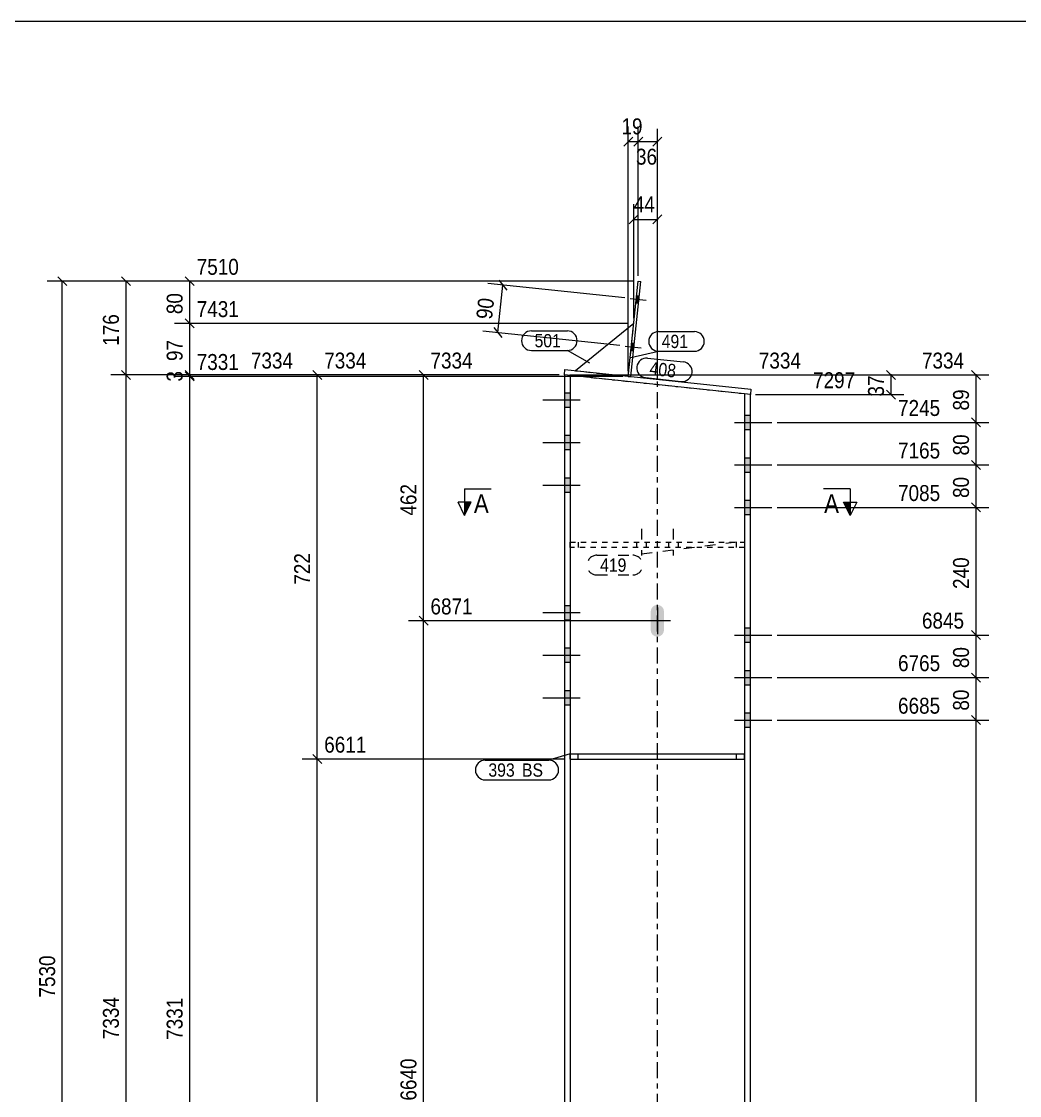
# Model space of a CAD drawing. Header units: millimetres. Extents: x 2 to 579, y 1 to 405.
# Drawn here: x 145.7 to 333.6, y 203 to 405 of the extents above; entities that cross this region are included whole.
import ezdxf

# ---------------------------------------------------------------- set-up
doc = ezdxf.new("R2010")
doc.units = ezdxf.units.MM
for name, pattern in [('XKITLINE00', [0]), ('XKITLINE01', [4, 1, -1, 1, -1]), ('XKITLINE02', [4, 2, -2]), ('XKITLINE03', [6, 3, -1, 1, -1])]:
    doc.linetypes.add(name, pattern=pattern)
for name, color, linetype, lineweight in [('Bolt', 3, 'Continuous', 0), ('Dimensions', 7, 'Continuous', 0), ('DrawingSheet', 5, 'Continuous', 0), ('Part', 2, 'Continuous', 0), ('PartMark', 7, 'Continuous', 0), ('Section', 6, 'Continuous', 0)]:
    doc.layers.add(name, color=color, linetype=linetype, lineweight=lineweight)
doc.styles.add('ARIAL', font='ARIAL.TTF')

# ---------------------------------------------------------------- blocks, each defined once
blk = doc.blocks.new('*A2')
at = {"layer": 'Bolt'}
for points in [[(265.88, 289.37), (265.4, 289.27), (264.92, 289.37), (264.52, 289.64), (264.25, 290.04), (264.15, 290.52), (264.15, 294.02), (264.25, 294.5), (264.52, 294.91), (264.92, 295.18), (265.4, 295.27), (265.88, 295.18), (266.28, 294.91), (266.55, 294.5), (266.65, 294.02), (266.65, 290.52), (266.55, 290.04), (266.28, 289.64)], [(265.88, 117.77), (265.4, 117.67), (264.92, 117.77), (264.52, 118.04), (264.25, 118.45), (264.15, 118.92), (264.15, 122.42), (264.25, 122.9), (264.52, 123.31), (264.92, 123.58), (265.4, 123.67), (265.88, 123.58), (266.28, 123.31), (266.55, 122.9), (266.65, 122.42), (266.65, 118.92), (266.55, 118.45), (266.28, 118.04)]]:
    blk.add_hatch(color=3, dxfattribs=at).paths.add_polyline_path(points, flags=17)
at = {"layer": 'Bolt', "color": 3, "linetype": 'XKITLINE00', "lineweight": 0}
for p, q in [((265.4, 294.77), (265.4, 289.77)), ((267.9, 292.27), (262.9, 292.27)), ((265.4, 123.17), (265.4, 118.17)), ((267.9, 120.67), (262.9, 120.67))]:
    blk.add_line(p, q, dxfattribs=at)
blk = doc.blocks.new('*A3')
at = {"layer": 'Bolt'}
for points in [[(282.9, 328.25), (281.8, 328.25), (281.8, 330.95), (282.9, 330.95)], [(282.9, 328.25), (281.8, 328.25), (281.8, 330.95), (282.9, 330.95)], [(282.9, 320.25), (281.8, 320.25), (281.8, 322.95), (282.9, 322.95)], [(282.9, 320.25), (281.8, 320.25), (281.8, 322.95), (282.9, 322.95)], [(282.9, 312.25), (281.8, 312.25), (281.8, 314.95), (282.9, 314.95)], [(282.9, 312.25), (281.8, 312.25), (281.8, 314.95), (282.9, 314.95)], [(282.9, 288.25), (281.8, 288.25), (281.8, 290.95), (282.9, 290.95)], [(282.9, 288.25), (281.8, 288.25), (281.8, 290.95), (282.9, 290.95)], [(282.9, 280.25), (281.8, 280.25), (281.8, 282.95), (282.9, 282.95)], [(282.9, 280.25), (281.8, 280.25), (281.8, 282.95), (282.9, 282.95)], [(282.9, 272.25), (281.8, 272.25), (281.8, 274.95), (282.9, 274.95)], [(282.9, 272.25), (281.8, 272.25), (281.8, 274.95), (282.9, 274.95)]]:
    blk.add_hatch(color=3, dxfattribs=at).paths.add_polyline_path(points, flags=17)
at = {"layer": 'Bolt', "color": 3, "linetype": 'XKITLINE00', "lineweight": 0}
for p, q in [((279.95, 329.6), (286.95, 329.6)), ((279.95, 329.6), (286.95, 329.6)), ((281.8, 330.95), (282.9, 330.95)), ((281.8, 330.95), (282.9, 330.95)), ((281.8, 328.25), (282.9, 328.25)), ((281.8, 328.25), (282.9, 328.25)), ((279.95, 321.6), (286.95, 321.6)), ((279.95, 321.6), (286.95, 321.6)), ((281.8, 322.95), (282.9, 322.95)), ((281.8, 322.95), (282.9, 322.95)), ((281.8, 320.25), (282.9, 320.25)), ((281.8, 320.25), (282.9, 320.25)), ((279.95, 313.6), (286.95, 313.6)), ((279.95, 313.6), (286.95, 313.6)), ((281.8, 314.95), (282.9, 314.95)), ((281.8, 314.95), (282.9, 314.95)), ((281.8, 312.25), (282.9, 312.25)), ((281.8, 312.25), (282.9, 312.25)), ((281.8, 290.95), (282.9, 290.95)), ((281.8, 290.95), (282.9, 290.95)), ((279.95, 289.6), (286.95, 289.6)), ((279.95, 289.6), (286.95, 289.6)), ((281.8, 288.25), (282.9, 288.25)), ((281.8, 288.25), (282.9, 288.25)), ((281.8, 282.95), (282.9, 282.95)), ((281.8, 282.95), (282.9, 282.95)), ((279.95, 281.6), (286.95, 281.6)), ((279.95, 281.6), (286.95, 281.6)), ((281.8, 280.25), (282.9, 280.25)), ((281.8, 280.25), (282.9, 280.25)), ((281.8, 274.95), (282.9, 274.95)), ((281.8, 274.95), (282.9, 274.95)), ((279.95, 273.6), (286.95, 273.6)), ((279.95, 273.6), (286.95, 273.6)), ((281.8, 272.25), (282.9, 272.25)), ((281.8, 272.25), (282.9, 272.25))]:
    blk.add_line(p, q, dxfattribs=at)
blk = doc.blocks.new('*A4')
at = {"layer": 'Bolt'}
for points in [[(249, 332.4), (247.9, 332.4), (247.9, 335.1), (249, 335.1)], [(249, 332.4), (247.9, 332.4), (247.9, 335.1), (249, 335.1)], [(249, 324.4), (247.9, 324.4), (247.9, 327.1), (249, 327.1)], [(249, 324.4), (247.9, 324.4), (247.9, 327.1), (249, 327.1)], [(249, 316.4), (247.9, 316.4), (247.9, 319.1), (249, 319.1)], [(249, 316.4), (247.9, 316.4), (247.9, 319.1), (249, 319.1)], [(249, 292.4), (247.9, 292.4), (247.9, 295.1), (249, 295.1)], [(249, 292.4), (247.9, 292.4), (247.9, 295.1), (249, 295.1)], [(249, 284.4), (247.9, 284.4), (247.9, 287.1), (249, 287.1)], [(249, 284.4), (247.9, 284.4), (247.9, 287.1), (249, 287.1)], [(249, 276.4), (247.9, 276.4), (247.9, 279.1), (249, 279.1)], [(249, 276.4), (247.9, 276.4), (247.9, 279.1), (249, 279.1)]]:
    blk.add_hatch(color=3, dxfattribs=at).paths.add_polyline_path(points, flags=17)
at = {"layer": 'Bolt', "color": 3, "linetype": 'XKITLINE00', "lineweight": 0}
for p, q in [((250.85, 333.75), (243.85, 333.75)), ((250.85, 333.75), (243.85, 333.75)), ((249, 335.1), (247.9, 335.1)), ((249, 335.1), (247.9, 335.1)), ((249, 332.4), (247.9, 332.4)), ((249, 332.4), (247.9, 332.4)), ((250.85, 325.75), (243.85, 325.75)), ((250.85, 325.75), (243.85, 325.75)), ((249, 327.1), (247.9, 327.1)), ((249, 327.1), (247.9, 327.1)), ((249, 324.4), (247.9, 324.4)), ((249, 324.4), (247.9, 324.4)), ((250.85, 317.75), (243.85, 317.75)), ((250.85, 317.75), (243.85, 317.75)), ((249, 319.1), (247.9, 319.1)), ((249, 319.1), (247.9, 319.1)), ((249, 316.4), (247.9, 316.4)), ((249, 316.4), (247.9, 316.4)), ((249, 295.1), (247.9, 295.1)), ((249, 295.1), (247.9, 295.1)), ((250.85, 293.75), (243.85, 293.75)), ((250.85, 293.75), (243.85, 293.75)), ((249, 292.4), (247.9, 292.4)), ((249, 292.4), (247.9, 292.4)), ((249, 287.1), (247.9, 287.1)), ((249, 287.1), (247.9, 287.1)), ((250.85, 285.75), (243.85, 285.75)), ((250.85, 285.75), (243.85, 285.75)), ((249, 284.4), (247.9, 284.4)), ((249, 284.4), (247.9, 284.4)), ((249, 279.1), (247.9, 279.1)), ((249, 279.1), (247.9, 279.1)), ((250.85, 277.75), (243.85, 277.75)), ((250.85, 277.75), (243.85, 277.75)), ((249, 276.4), (247.9, 276.4)), ((249, 276.4), (247.9, 276.4))]:
    blk.add_line(p, q, dxfattribs=at)
blk = doc.blocks.new('*A6')
at = {"layer": 'Bolt'}
for points in [[(261.53, 353.47), (262.02, 353.42), (261.88, 352.02), (261.38, 352.08)], [(261.53, 353.47), (262.02, 353.42), (261.88, 352.02), (261.38, 352.08)], [(260.58, 344.52), (261.08, 344.47), (260.93, 343.07), (260.44, 343.13)], [(260.58, 344.52), (261.08, 344.47), (260.93, 343.07), (260.44, 343.13)]]:
    blk.add_hatch(color=3, dxfattribs=at).paths.add_polyline_path(points, flags=17)
at = {"layer": 'Bolt', "color": 3, "linetype": 'XKITLINE00', "lineweight": 0}
for p, q in [((260.3, 352.9), (263.28, 352.58)), ((260.3, 352.9), (263.28, 352.58)), ((261.38, 352.08), (261.88, 352.02)), ((261.38, 352.08), (261.88, 352.02)), ((261.53, 353.47), (262.02, 353.42)), ((261.53, 353.47), (262.02, 353.42)), ((259.36, 343.94), (262.34, 343.63)), ((259.36, 343.94), (262.34, 343.63)), ((260.58, 344.52), (261.08, 344.47)), ((260.58, 344.52), (261.08, 344.47)), ((260.44, 343.13), (260.93, 343.07)), ((260.44, 343.13), (260.93, 343.07))]:
    blk.add_line(p, q, dxfattribs=at)
blk = doc.blocks.new('*A7')
at = {"layer": 'Bolt', "color": 3, "linetype": 'XKITLINE02', "lineweight": 0}
for p, q in [((262.4, 309.57), (262.4, 304.57)), ((262.4, 309.57), (262.4, 304.57)), ((268.4, 309.57), (268.4, 304.57)), ((268.4, 309.57), (268.4, 304.57)), ((261.5, 307.07), (261.5, 306.07)), ((261.5, 307.07), (261.5, 306.07)), ((263.3, 307.07), (263.3, 306.07)), ((263.3, 307.07), (263.3, 306.07)), ((267.5, 307.07), (267.5, 306.07)), ((267.5, 307.07), (267.5, 306.07)), ((269.3, 307.07), (269.3, 306.07)), ((269.3, 307.07), (269.3, 306.07))]:
    blk.add_line(p, q, dxfattribs=at)
blk = doc.blocks.new('*A8')
at = {"layer": 'Part', "color": 7, "linetype": 'XKITLINE03', "lineweight": 0}
blk.add_line((265.4, 194.27), (265.4, 346.67), dxfattribs=at)
at = {"layer": 'Part', "color": 2, "linetype": 'XKITLINE00', "lineweight": 0}
for p, q in [((249, 338.4), (247.9, 338.52)), ((247.9, 338.52), (247.9, 194.27)), ((249, 338.4), (249, 194.27)), ((281.8, 334.94), (281.8, 194.27)), ((282.9, 334.82), (281.8, 334.94)), ((282.9, 194.27), (282.9, 334.82))]:
    blk.add_line(p, q, dxfattribs=at)
at = {"layer": 'Part', "color": 7, "linetype": 'XKITLINE01', "lineweight": 0}
blk.add_line((281.8, 334.94), (249, 338.4), dxfattribs=at)
blk = doc.blocks.new('*A10')
at = {"layer": 'Part', "color": 2, "linetype": 'XKITLINE00', "lineweight": 0}
for p, q in [((259.92, 338.25), (261.81, 356.15)), ((260.42, 338.2), (262.31, 356.1)), ((261.81, 356.15), (262.31, 356.1))]:
    blk.add_line(p, q, dxfattribs=at)
at = {"layer": 'Part', "color": 7, "linetype": 'XKITLINE01', "lineweight": 0}
blk.add_line((259.92, 338.25), (260.42, 338.2), dxfattribs=at)
blk = doc.blocks.new('*A11')
at = {"layer": 'Part', "color": 2, "linetype": 'XKITLINE00', "lineweight": 0}
blk.add_line((260.97, 348.2), (249.98, 339.3), dxfattribs=at)
at = {"layer": 'Part', "color": 7, "linetype": 'XKITLINE01', "lineweight": 0}
for p, q in [((259.92, 338.25), (260.97, 348.2)), ((249.98, 339.3), (259.92, 338.25))]:
    blk.add_line(p, q, dxfattribs=at)
blk = doc.blocks.new('*A12')
at = {"layer": 'Part', "color": 2, "linetype": 'XKITLINE00', "lineweight": 0}
for p, q in [((247.9, 338.52), (248, 339.51)), ((248, 339.51), (283, 335.82)), ((282.9, 334.82), (247.9, 338.52)), ((283, 335.82), (282.9, 334.82))]:
    blk.add_line(p, q, dxfattribs=at)
blk = doc.blocks.new('*A13')
at = {"layer": 'Part', "color": 7, "linetype": 'XKITLINE01', "lineweight": 0}
for p, q in [((249, 267.27), (281.8, 267.27)), ((249, 266.27), (249, 267.27)), ((250.5, 266.27), (250.5, 267.27)), ((280.3, 266.27), (280.3, 267.27)), ((281.8, 266.27), (281.8, 267.27)), ((249, 266.27), (281.8, 266.27))]:
    blk.add_line(p, q, dxfattribs=at)
blk = doc.blocks.new('*A14')
at = {"layer": 'Part', "color": 2, "linetype": 'XKITLINE00', "lineweight": 0}
for p, q in [((249, 267.27), (281.8, 267.27)), ((249, 266.27), (281.8, 266.27))]:
    blk.add_line(p, q, dxfattribs=at)
at = {"layer": 'Part', "color": 7, "linetype": 'XKITLINE01', "lineweight": 0}
for p, q in [((249, 266.27), (249, 267.27)), ((250.5, 266.27), (250.5, 267.27)), ((280.3, 266.27), (280.3, 267.27)), ((281.8, 267.27), (281.8, 266.27))]:
    blk.add_line(p, q, dxfattribs=at)
blk = doc.blocks.new('*A15')
at = {"layer": 'Part', "color": 7, "linetype": 'XKITLINE01', "lineweight": 0}
for p, q in [((249, 307.07), (281.8, 307.07)), ((249, 306.07), (249, 307.07)), ((281.8, 306.07), (249, 306.07)), ((250.5, 307.07), (250.5, 306.07)), ((280.3, 306.07), (280.3, 307.07)), ((281.8, 307.07), (281.8, 306.07))]:
    blk.add_line(p, q, dxfattribs=at)
blk = doc.blocks.new('*A33')
at = {"layer": 'DrawingSheet', "color": 5, "linetype": 'XKITLINE00', "lineweight": 0}
blk.add_line((579, 405), (5, 405), dxfattribs=at)
blk = doc.blocks.new('*A41')
at = {"layer": 'Dimensions', "color": 7, "linetype": 'XKITLINE00', "lineweight": 0}
for p, q in [((260.81, 356.15), (150.55, 356.15)), ((152.55, 357), (154.25, 355.31)), ((153.4, 95.55), (153.4, 356.15))]:
    blk.add_line(p, q, dxfattribs=at)
at = {"layer": 'Dimensions', "color": 3}
blk.add_point((153.4, 356.15), dxfattribs=at)
at = {"layer": 'Dimensions', "color": 3, "style": 'ARIAL', "width": 0.85}
blk.add_text('7530', height=3, rotation=90.0002, dxfattribs=at).set_placement((152.05, 221.4))
blk = doc.blocks.new('*A43')
at = {"layer": 'Dimensions', "color": 7, "linetype": 'XKITLINE00', "lineweight": 0}
for p, q in [((246.9, 338.52), (162.55, 338.52)), ((164.55, 339.37), (166.25, 337.67)), ((165.4, 97.55), (165.4, 338.52))]:
    blk.add_line(p, q, dxfattribs=at)
at = {"layer": 'Dimensions', "color": 3}
blk.add_point((165.4, 338.52), dxfattribs=at)
at = {"layer": 'Dimensions', "color": 3, "style": 'ARIAL', "width": 0.85}
blk.add_text('7334', height=3, rotation=90.0002, dxfattribs=at).set_placement((164.05, 213.58))
blk = doc.blocks.new('*A44')
at = {"layer": 'Dimensions', "color": 7, "linetype": 'XKITLINE00', "lineweight": 0}
for p, q in [((260.81, 356.15), (162.55, 356.15)), ((164.55, 357), (166.25, 355.31)), ((165.4, 338.52), (165.4, 356.15)), ((246.9, 338.52), (162.55, 338.52)), ((164.55, 339.37), (166.25, 337.67))]:
    blk.add_line(p, q, dxfattribs=at)
at = {"layer": 'Dimensions', "color": 3}
for p in [(165.4, 356.15), (165.4, 338.52)]:
    blk.add_point(p, dxfattribs=at)
at = {"layer": 'Dimensions', "color": 3, "style": 'ARIAL', "width": 0.85}
blk.add_text('176', height=3, rotation=90.0002, dxfattribs=at).set_placement((164.05, 344))
blk = doc.blocks.new('*A45')
at = {"layer": 'Dimensions', "color": 7, "linetype": 'XKITLINE00', "lineweight": 0}
for p, q in [((258.92, 338.25), (174.55, 338.25)), ((176.55, 339.1), (178.25, 337.41)), ((177.4, 97.55), (177.4, 338.25))]:
    blk.add_line(p, q, dxfattribs=at)
at = {"layer": 'Dimensions', "color": 3}
blk.add_point((177.4, 338.25), dxfattribs=at)
at = {"layer": 'Dimensions', "color": 3, "style": 'ARIAL', "width": 0.85}
blk.add_text('7331', height=3, dxfattribs=at).set_placement((178.7, 339.45))
blk.add_text('7331', height=3, rotation=90.0002, dxfattribs=at).set_placement((176.05, 213.45))
blk = doc.blocks.new('*A46')
at = {"layer": 'Dimensions', "color": 7, "linetype": 'XKITLINE00', "lineweight": 0}
for p, q in [((246.9, 338.52), (174.55, 338.52)), ((258.92, 338.25), (174.55, 338.25)), ((176.55, 339.37), (178.25, 337.67)), ((176.55, 339.1), (178.25, 337.41)), ((177.4, 338.25), (177.4, 338.52))]:
    blk.add_line(p, q, dxfattribs=at)
at = {"layer": 'Dimensions', "color": 3}
for p in [(177.4, 338.52), (177.4, 338.25)]:
    blk.add_point(p, dxfattribs=at)
at = {"layer": 'Dimensions', "color": 3, "style": 'ARIAL', "width": 0.85}
blk.add_text('7334', height=3, dxfattribs=at).set_placement((188.9, 339.72))
blk.add_text('3', height=3, rotation=90.0002, dxfattribs=at).set_placement((176.05, 337.27))
blk = doc.blocks.new('*A47')
at = {"layer": 'Dimensions', "color": 7, "linetype": 'XKITLINE00', "lineweight": 0}
for p, q in [((259.97, 348.2), (174.55, 348.2)), ((176.55, 349.05), (178.25, 347.35)), ((177.4, 338.52), (177.4, 348.2)), ((246.9, 338.52), (174.55, 338.52)), ((176.55, 339.37), (178.25, 337.67))]:
    blk.add_line(p, q, dxfattribs=at)
at = {"layer": 'Dimensions', "color": 3}
for p in [(177.4, 348.2), (177.4, 338.52)]:
    blk.add_point(p, dxfattribs=at)
at = {"layer": 'Dimensions', "color": 3, "style": 'ARIAL', "width": 0.85}
blk.add_text('7431', height=3, dxfattribs=at).set_placement((178.7, 349.4))
blk.add_text('97', height=3, rotation=90.0002, dxfattribs=at).set_placement((176.05, 341.13))
blk = doc.blocks.new('*A48')
at = {"layer": 'Dimensions', "color": 7, "linetype": 'XKITLINE00', "lineweight": 0}
for p, q in [((260.81, 356.15), (174.55, 356.15)), ((176.55, 357), (178.25, 355.31)), ((177.4, 348.2), (177.4, 356.15)), ((259.97, 348.2), (174.55, 348.2)), ((176.55, 349.05), (178.25, 347.35))]:
    blk.add_line(p, q, dxfattribs=at)
at = {"layer": 'Dimensions', "color": 3}
for p in [(177.4, 356.15), (177.4, 348.2)]:
    blk.add_point(p, dxfattribs=at)
at = {"layer": 'Dimensions', "color": 3, "style": 'ARIAL', "width": 0.85}
blk.add_text('7510', height=3, dxfattribs=at).set_placement((178.7, 357.35))
blk.add_text('80', height=3, rotation=90.0002, dxfattribs=at).set_placement((176.05, 349.95))
blk = doc.blocks.new('*A49')
at = {"layer": 'Dimensions', "color": 7, "linetype": 'XKITLINE00', "lineweight": 0}
for p, q in [((200.55, 267.12), (202.25, 265.43)), ((248, 266.27), (198.55, 266.27)), ((201.4, 97.55), (201.4, 266.27)), ((246.9, 97.55), (198.55, 97.55)), ((200.55, 98.4), (202.25, 96.7))]:
    blk.add_line(p, q, dxfattribs=at)
at = {"layer": 'Dimensions', "color": 3}
for p in [(201.4, 266.27), (201.4, 97.55)]:
    blk.add_point(p, dxfattribs=at)
at = {"layer": 'Dimensions', "color": 3, "style": 'ARIAL', "width": 0.85}
blk.add_text('6611', height=3, dxfattribs=at).set_placement((202.7, 267.47))
blk.add_text('6611', height=3, rotation=90.0002, dxfattribs=at).set_placement((200.05, 177.46))
blk = doc.blocks.new('*A50')
at = {"layer": 'Dimensions', "color": 7, "linetype": 'XKITLINE00', "lineweight": 0}
for p, q in [((246.9, 338.52), (198.55, 338.52)), ((200.55, 339.37), (202.25, 337.67)), ((201.4, 266.27), (201.4, 338.52)), ((200.55, 267.12), (202.25, 265.43)), ((248, 266.27), (198.55, 266.27))]:
    blk.add_line(p, q, dxfattribs=at)
at = {"layer": 'Dimensions', "color": 3}
for p in [(201.4, 338.52), (201.4, 266.27)]:
    blk.add_point(p, dxfattribs=at)
at = {"layer": 'Dimensions', "color": 3, "style": 'ARIAL', "width": 0.85}
blk.add_text('7334', height=3, dxfattribs=at).set_placement((202.7, 339.72))
blk.add_text('722', height=3, rotation=90.0002, dxfattribs=at).set_placement((200.05, 299.06))
blk = doc.blocks.new('*A52')
at = {"layer": 'Dimensions', "color": 7, "linetype": 'XKITLINE00', "lineweight": 0}
for p, q in [((220.55, 293.12), (222.25, 291.42)), ((264.4, 292.27), (218.55, 292.27)), ((221.4, 120.67), (221.4, 292.27)), ((220.55, 121.52), (222.25, 119.83)), ((264.4, 120.67), (218.55, 120.67))]:
    blk.add_line(p, q, dxfattribs=at)
at = {"layer": 'Dimensions', "color": 3}
for p in [(221.4, 292.27), (221.4, 120.67)]:
    blk.add_point(p, dxfattribs=at)
at = {"layer": 'Dimensions', "color": 3, "style": 'ARIAL', "width": 0.85}
blk.add_text('6871', height=3, dxfattribs=at).set_placement((222.7, 293.47))
blk.add_text('6640', height=3, rotation=90.0002, dxfattribs=at).set_placement((220.05, 202.02))
blk = doc.blocks.new('*A53')
at = {"layer": 'Dimensions', "color": 7, "linetype": 'XKITLINE00', "lineweight": 0}
for p, q in [((246.9, 338.52), (218.55, 338.52)), ((220.55, 339.37), (222.25, 337.67)), ((221.4, 292.27), (221.4, 338.52)), ((220.55, 293.12), (222.25, 291.42)), ((264.4, 292.27), (218.55, 292.27))]:
    blk.add_line(p, q, dxfattribs=at)
at = {"layer": 'Dimensions', "color": 3}
for p in [(221.4, 338.52), (221.4, 292.27)]:
    blk.add_point(p, dxfattribs=at)
at = {"layer": 'Dimensions', "color": 3, "style": 'ARIAL', "width": 0.85}
blk.add_text('7334', height=3, dxfattribs=at).set_placement((222.7, 339.72))
blk.add_text('462', height=3, rotation=90.0002, dxfattribs=at).set_placement((220.05, 312.06))
blk = doc.blocks.new('*A54')
at = {"layer": 'Dimensions', "color": 7, "linetype": 'XKITLINE00', "lineweight": 0}
for p, q in [((287.95, 273.6), (327.8, 273.6)), ((324.55, 274.45), (326.25, 272.75)), ((325.4, 97.55), (325.4, 273.6)), ((325.4, 104.77), (325.4, 97.55)), ((324.9, 100.05), (325.4, 97.55)), ((325.9, 100.05), (325.4, 97.55)), ((283.9, 97.55), (327.8, 97.55)), ((283.9, 97.55), (327.8, 97.55)), ((324.55, 98.4), (326.25, 96.7))]:
    blk.add_line(p, q, dxfattribs=at)
at = {"layer": 'Dimensions', "color": 3}
for p in [(325.4, 273.6), (325.4, 97.55)]:
    blk.add_point(p, dxfattribs=at)
at = {"layer": 'Dimensions', "color": 7}
blk.add_point((325.4, 97.55), dxfattribs=at)
at = {"layer": 'Dimensions', "color": 3, "style": 'ARIAL', "width": 0.85}
blk.add_text('6685', height=3, dxfattribs=at).set_placement((310.7, 274.8))
for s, p in [('6685', (324.05, 181.12)), ('RD', (324.2, 98.99))]:
    blk.add_text(s, height=3, rotation=90.0002, dxfattribs=at).set_placement(p)
blk = doc.blocks.new('*A55')
at = {"layer": 'Dimensions', "color": 7, "linetype": 'XKITLINE00', "lineweight": 0}
for p, q in [((287.95, 281.6), (327.8, 281.6)), ((324.55, 282.45), (326.25, 280.75)), ((325.4, 273.6), (325.4, 281.6)), ((287.95, 273.6), (327.8, 273.6)), ((324.55, 274.45), (326.25, 272.75))]:
    blk.add_line(p, q, dxfattribs=at)
at = {"layer": 'Dimensions', "color": 3}
for p in [(325.4, 281.6), (325.4, 273.6)]:
    blk.add_point(p, dxfattribs=at)
at = {"layer": 'Dimensions', "color": 3, "style": 'ARIAL', "width": 0.85}
blk.add_text('6765', height=3, dxfattribs=at).set_placement((310.7, 282.8))
blk.add_text('80', height=3, rotation=90.0002, dxfattribs=at).set_placement((324.05, 275.37))
blk = doc.blocks.new('*A56')
at = {"layer": 'Dimensions', "color": 7, "linetype": 'XKITLINE00', "lineweight": 0}
for p, q in [((287.95, 289.6), (327.8, 289.6)), ((324.55, 290.45), (326.25, 288.75)), ((325.4, 281.6), (325.4, 289.6)), ((287.95, 281.6), (327.8, 281.6)), ((324.55, 282.45), (326.25, 280.75))]:
    blk.add_line(p, q, dxfattribs=at)
at = {"layer": 'Dimensions', "color": 3}
for p in [(325.4, 289.6), (325.4, 281.6)]:
    blk.add_point(p, dxfattribs=at)
at = {"layer": 'Dimensions', "color": 3, "style": 'ARIAL', "width": 0.85}
blk.add_text('6845', height=3, dxfattribs=at).set_placement((315.2, 290.8))
blk.add_text('80', height=3, rotation=90.0002, dxfattribs=at).set_placement((324.05, 283.37))
blk = doc.blocks.new('*A57')
at = {"layer": 'Dimensions', "color": 7, "linetype": 'XKITLINE00', "lineweight": 0}
for p, q in [((287.95, 313.6), (327.8, 313.6)), ((324.55, 314.45), (326.25, 312.75)), ((325.4, 289.6), (325.4, 313.6)), ((287.95, 289.6), (327.8, 289.6)), ((324.55, 290.45), (326.25, 288.75))]:
    blk.add_line(p, q, dxfattribs=at)
at = {"layer": 'Dimensions', "color": 3}
for p in [(325.4, 313.6), (325.4, 289.6)]:
    blk.add_point(p, dxfattribs=at)
at = {"layer": 'Dimensions', "color": 3, "style": 'ARIAL', "width": 0.85}
blk.add_text('7085', height=3, dxfattribs=at).set_placement((310.7, 314.8))
blk.add_text('240', height=3, rotation=90.0002, dxfattribs=at).set_placement((324.05, 298.26))
blk = doc.blocks.new('*A58')
at = {"layer": 'Dimensions', "color": 7, "linetype": 'XKITLINE00', "lineweight": 0}
for p, q in [((287.95, 321.6), (327.8, 321.6)), ((324.55, 322.45), (326.25, 320.75)), ((325.4, 313.6), (325.4, 321.6)), ((287.95, 313.6), (327.8, 313.6)), ((324.55, 314.45), (326.25, 312.75))]:
    blk.add_line(p, q, dxfattribs=at)
at = {"layer": 'Dimensions', "color": 3}
for p in [(325.4, 321.6), (325.4, 313.6)]:
    blk.add_point(p, dxfattribs=at)
at = {"layer": 'Dimensions', "color": 3, "style": 'ARIAL', "width": 0.85}
blk.add_text('7165', height=3, dxfattribs=at).set_placement((310.7, 322.8))
blk.add_text('80', height=3, rotation=90.0002, dxfattribs=at).set_placement((324.05, 315.37))
blk = doc.blocks.new('*A59')
at = {"layer": 'Dimensions', "color": 7, "linetype": 'XKITLINE00', "lineweight": 0}
for p, q in [((287.95, 329.6), (327.8, 329.6)), ((324.55, 330.45), (326.25, 328.75)), ((325.4, 321.6), (325.4, 329.6)), ((287.95, 321.6), (327.8, 321.6)), ((324.55, 322.45), (326.25, 320.75))]:
    blk.add_line(p, q, dxfattribs=at)
at = {"layer": 'Dimensions', "color": 3}
for p in [(325.4, 329.6), (325.4, 321.6)]:
    blk.add_point(p, dxfattribs=at)
at = {"layer": 'Dimensions', "color": 3, "style": 'ARIAL', "width": 0.85}
blk.add_text('7245', height=3, dxfattribs=at).set_placement((310.7, 330.8))
blk.add_text('80', height=3, rotation=90.0002, dxfattribs=at).set_placement((324.05, 323.37))
blk = doc.blocks.new('*A60')
at = {"layer": 'Dimensions', "color": 7, "linetype": 'XKITLINE00', "lineweight": 0}
for p, q in [((248.9, 338.52), (327.8, 338.52)), ((324.55, 339.37), (326.25, 337.67)), ((325.4, 329.6), (325.4, 338.52)), ((287.95, 329.6), (327.8, 329.6)), ((324.55, 330.45), (326.25, 328.75))]:
    blk.add_line(p, q, dxfattribs=at)
at = {"layer": 'Dimensions', "color": 3}
for p in [(325.4, 338.52), (325.4, 329.6)]:
    blk.add_point(p, dxfattribs=at)
at = {"layer": 'Dimensions', "color": 3, "style": 'ARIAL', "width": 0.85}
blk.add_text('7334', height=3, dxfattribs=at).set_placement((315.2, 339.72))
blk.add_text('89', height=3, rotation=90.0002, dxfattribs=at).set_placement((324.05, 331.83))
blk = doc.blocks.new('*A61')
at = {"layer": 'Dimensions', "color": 7, "linetype": 'XKITLINE00', "lineweight": 0}
for p, q in [((259.31, 353), (233.5, 355.72)), ((235.58, 356.36), (237.09, 354.49)), ((235.39, 346.47), (236.33, 355.42)), ((258.36, 344.05), (232.55, 346.77)), ((234.63, 347.41), (236.14, 345.54))]:
    blk.add_line(p, q, dxfattribs=at)
at = {"layer": 'Dimensions', "color": 3}
for p in [(236.33, 355.42), (235.39, 346.47)]:
    blk.add_point(p, dxfattribs=at)
at = {"layer": 'Dimensions', "color": 3, "style": 'ARIAL', "width": 0.85}
blk.add_text('90', height=3, rotation=83.9784, dxfattribs=at).set_placement((234.28, 348.88))
blk = doc.blocks.new('*A64')
at = {"layer": 'Dimensions', "color": 7, "linetype": 'XKITLINE00', "lineweight": 0}
for p, q in [((259.92, 339.25), (259.92, 385.27)), ((261.81, 357.15), (261.81, 385.27)), ((260.77, 383.26), (259.07, 381.57)), ((259.92, 382.42), (261.81, 382.42)), ((262.66, 383.26), (260.96, 381.57))]:
    blk.add_line(p, q, dxfattribs=at)
at = {"layer": 'Dimensions', "color": 3}
for p in [(259.92, 382.42), (261.81, 382.42)]:
    blk.add_point(p, dxfattribs=at)
at = {"layer": 'Dimensions', "color": 3, "style": 'ARIAL', "width": 0.85}
blk.add_text('19', height=3, dxfattribs=at).set_placement((258.64, 383.77))
blk = doc.blocks.new('*A65')
at = {"layer": 'Dimensions', "color": 7, "linetype": 'XKITLINE00', "lineweight": 0}
for p, q in [((261.81, 357.15), (261.81, 384.82)), ((265.4, 337.67), (265.4, 384.82)), ((262.66, 383.26), (260.96, 381.57)), ((261.81, 382.42), (265.4, 382.42)), ((266.25, 383.26), (264.55, 381.57))]:
    blk.add_line(p, q, dxfattribs=at)
at = {"layer": 'Dimensions', "color": 3}
for p in [(261.81, 382.42), (265.4, 382.42)]:
    blk.add_point(p, dxfattribs=at)
at = {"layer": 'Dimensions', "color": 3, "style": 'ARIAL', "width": 0.85}
blk.add_text('36', height=3, dxfattribs=at).set_placement((261.38, 378.07))
blk = doc.blocks.new('*A66')
at = {"layer": 'Dimensions', "color": 7, "linetype": 'XKITLINE00', "lineweight": 0}
for p, q in [((260.97, 349.2), (260.97, 370.62)), ((265.4, 337.67), (265.4, 370.62)), ((261.82, 368.62), (260.12, 366.92)), ((260.97, 367.77), (265.4, 367.77)), ((266.25, 368.62), (264.55, 366.92))]:
    blk.add_line(p, q, dxfattribs=at)
at = {"layer": 'Dimensions', "color": 3}
for p in [(260.97, 367.77), (265.4, 367.77)]:
    blk.add_point(p, dxfattribs=at)
at = {"layer": 'Dimensions', "color": 3, "style": 'ARIAL', "width": 0.85}
blk.add_text('44', height=3, dxfattribs=at).set_placement((260.96, 369.12))
blk = doc.blocks.new('*A67')
at = {"layer": 'Dimensions', "color": 7, "linetype": 'XKITLINE00', "lineweight": 0}
for p, q in [((248.9, 338.52), (311.8, 338.52)), ((308.55, 339.37), (310.25, 337.67)), ((309.4, 334.82), (309.4, 338.52)), ((308.55, 335.67), (310.25, 333.98)), ((283.9, 334.82), (311.8, 334.82))]:
    blk.add_line(p, q, dxfattribs=at)
at = {"layer": 'Dimensions', "color": 3}
for p in [(309.4, 338.52), (309.4, 334.82)]:
    blk.add_point(p, dxfattribs=at)
at = {"layer": 'Dimensions', "color": 3, "style": 'ARIAL', "width": 0.85}
for s, p in [('7334', (284.5, 339.72)), ('7297', (294.7, 336.02))]:
    blk.add_text(s, height=3, dxfattribs=at).set_placement(p)
blk.add_text('37', height=3, rotation=90.0002, dxfattribs=at).set_placement((308.05, 334.45))
blk = doc.blocks.new('*A69')
at = {"layer": 'PartMark', "color": 7, "linetype": 'XKITLINE02', "lineweight": 0}
for p, q in [((280.3, 307.07), (260.78, 304.6)), ((254.02, 304.6), (260.78, 304.6)), ((254.02, 300.9), (260.78, 300.9))]:
    blk.add_line(p, q, dxfattribs=at)
for centre, start, end in [((254.02, 302.75), 90, 270), ((260.78, 302.75), 270, 90)]:
    blk.add_arc(centre, 1.85, start, end, dxfattribs=at)
at = {"layer": 'PartMark', "color": 3, "style": 'ARIAL', "width": 0.85}
blk.add_text('419', height=2.5, dxfattribs=at).set_placement((254.62, 301.5))
blk = doc.blocks.new('*A70')
at = {"layer": 'PartMark', "color": 7, "linetype": 'XKITLINE00', "lineweight": 0}
for p, q in [((263.57, 341.69), (270.29, 340.98)), ((263.18, 338.01), (269.91, 337.3))]:
    blk.add_line(p, q, dxfattribs=at)
for centre, start, end in [((263.38, 339.85), 83.9789, 263.9789), ((270.1, 339.14), 263.9789, 83.9789)]:
    blk.add_arc(centre, 1.85, start, end, dxfattribs=at)
at = {"layer": 'PartMark', "color": 3, "style": 'ARIAL', "width": 0.85}
blk.add_text('408', height=2.5, rotation=-6.0218, dxfattribs=at).set_placement((263.84, 338.54))
blk = doc.blocks.new('*A71')
at = {"layer": 'PartMark', "color": 7, "linetype": 'XKITLINE00', "lineweight": 0}
for p, q in [((241.69, 346.81), (248.46, 346.81)), ((241.69, 343.11), (248.46, 343.11)), ((252.7, 340.72), (248.46, 343.11))]:
    blk.add_line(p, q, dxfattribs=at)
for centre, start, end in [((241.69, 344.96), 90, 270), ((248.46, 344.96), 270, 90)]:
    blk.add_arc(centre, 1.85, start, end, dxfattribs=at)
at = {"layer": 'PartMark', "color": 3, "style": 'ARIAL', "width": 0.85}
blk.add_text('501', height=2.5, dxfattribs=at).set_placement((242.29, 343.71))
blk = doc.blocks.new('*A72')
at = {"layer": 'PartMark', "color": 7, "linetype": 'XKITLINE00', "lineweight": 0}
for p, q in [((265.62, 346.67), (272.39, 346.67)), ((260.43, 341.82), (265.62, 342.97)), ((265.62, 342.97), (272.39, 342.97))]:
    blk.add_line(p, q, dxfattribs=at)
for centre, start, end in [((265.62, 344.82), 90, 270), ((272.39, 344.82), 270, 90)]:
    blk.add_arc(centre, 1.85, start, end, dxfattribs=at)
at = {"layer": 'PartMark', "color": 3, "style": 'ARIAL', "width": 0.85}
blk.add_text('491', height=2.5, dxfattribs=at).set_placement((266.22, 343.57))
blk = doc.blocks.new('*A75')
at = {"layer": 'PartMark', "color": 7, "linetype": 'XKITLINE00', "lineweight": 0}
for p, q in [((249, 267.27), (244.96, 266.05)), ((233, 266.05), (244.96, 266.05)), ((233, 262.35), (244.96, 262.35))]:
    blk.add_line(p, q, dxfattribs=at)
for centre, start, end in [((233, 264.2), 90, 270), ((244.96, 264.2), 270, 90)]:
    blk.add_arc(centre, 1.85, start, end, dxfattribs=at)
at = {"layer": 'PartMark', "color": 3, "style": 'ARIAL', "width": 0.85}
for s, p in [('393', (233.6, 262.95)), ('BS', (239.92, 262.95))]:
    blk.add_text(s, height=2.5, dxfattribs=at).set_placement(p)
blk = doc.blocks.new('*A76')
at = {"layer": 'Section'}
for points in [[(230.38, 314.57), (229.13, 312.07), (229.13, 314.57)], [(301.67, 314.57), (301.67, 312.07), (300.42, 314.57)]]:
    blk.add_hatch(color=3, dxfattribs=at).paths.add_polyline_path(points, flags=17)
at = {"layer": 'Section', "color": 1, "linetype": 'XKITLINE00', "lineweight": 0}
for p, q in [((229.13, 317.07), (234.13, 317.07)), ((229.13, 317.07), (229.13, 312.07)), ((301.67, 317.07), (296.67, 317.07)), ((301.67, 317.07), (301.67, 312.07))]:
    blk.add_line(p, q, dxfattribs=at)
at = {"layer": 'Section', "color": 3, "linetype": 'XKITLINE00', "lineweight": 0}
for p, q in [((229.13, 312.07), (227.88, 314.57)), ((230.38, 314.57), (227.88, 314.57)), ((229.13, 312.07), (230.38, 314.57)), ((300.42, 314.57), (302.92, 314.57)), ((301.67, 312.07), (300.42, 314.57)), ((302.92, 314.57), (301.67, 312.07))]:
    blk.add_line(p, q, dxfattribs=at)
at = {"layer": 'Section', "color": 7, "style": 'ARIAL', "width": 0.85}
for p in [(230.88, 312.57), (296.8, 312.57)]:
    blk.add_text('A', height=3.5, dxfattribs=at).set_placement(p)

msp = doc.modelspace()

# ---------------------------------------------------------------- block references
at = {"lineweight": 0}
for name in ['*A33', '*A64', '*A65', '*A66', '*A48', '*A41', '*A44', '*A61', '*A10', '*A47', '*A6', '*A11', '*A71', '*A72', '*A46', '*A45', '*A50', '*A53', '*A60', '*A67', '*A70', '*A12', '*A43', '*A4', '*A59', '*A3', '*A58', '*A57', '*A76', '*A7', '*A15', '*A69', '*A52', '*A2', '*A56', '*A55', '*A54', '*A49', '*A75', '*A13', '*A14']:
    msp.add_blockref(name, (0, 0), dxfattribs=at)
at = {"layer": 'Part', "lineweight": 0}
msp.add_blockref('*A8', (0, 0), dxfattribs=at)

doc.saveas('drawing.dxf')
